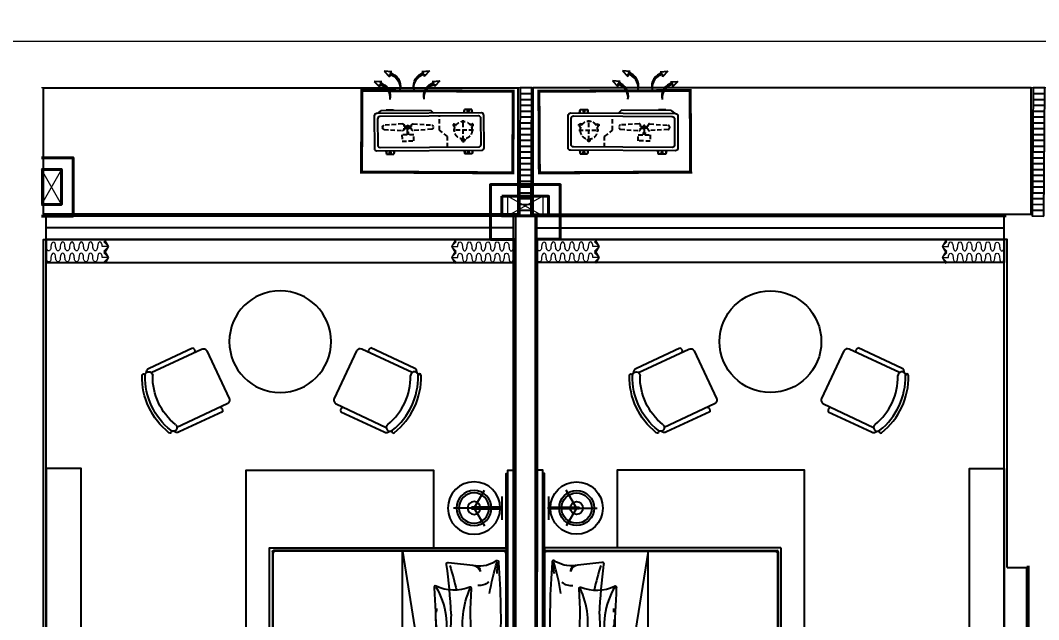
# Model space of a CAD drawing. Header units: millimetres. Extents: x -361699137 to 361252145, y -356478932 to 356523199.
# Drawn here: x 302436 to 311173, y 23609 to 28749 of the extents above; entities that cross this region are included whole.
import ezdxf

# ---------------------------------------------------------------- set-up
doc = ezdxf.new("R2010")
doc.units = ezdxf.units.MM
doc.header["$LTSCALE"] = 100
doc.header["$MEASUREMENT"] = 0
doc.set_wipeout_variables(frame=1)
doc.linetypes.add('ACAD_ISO03W100', pattern=[30, 12, -18])
doc.linetypes.add('HIDDEN', pattern=[0.375, 0.25, -0.125])
for name, color, linetype, lineweight in [('A- NOI THAT', 3, 'Continuous', 9), ('AUDIT_I_220808132811-11', 7, 'Continuous', 9), ('CIC36 net manh', 8, 'Continuous', 9), ('KT-Kich thuoc', 159, 'Continuous', 18), ('KT-lomo nuoc', 3, 'HIDDEN', 5), ('KT-Net cat', 1, 'Continuous', 40)]:
    doc.layers.add(name, color=color, linetype=linetype, lineweight=lineweight)
for name, color, linetype in [('A-ANNO-ROOM', 50, 'Continuous'), ('A-WALL-FNSH', 11, 'Continuous'), ('AC-EAD', 6, 'Continuous'), ('IDEA - dim', 251, 'Continuous'), ('KT-Net manh', 139, 'Continuous'), ('KT-Noi that', 32, 'Continuous'), ('KT-Tuong', 1, 'Continuous')]:
    doc.layers.add(name, color=color, linetype=linetype)
doc.layers.add('dien tich thong thuy', color=3, linetype='Continuous', plot=False)
doc.styles.add('220126_HDN_HBA typical plan$0$211210_HDN_HBA_TYPICAL PLAN CORE OPT 1$0$HBA-Text', font='GOTHIC.TTF')

# ---------------------------------------------------------------- blocks, each defined once
blk = doc.blocks.new('A$C1AAC5519')
at = {"layer": 'A-ANNO-ROOM', "insert": (772.955269176513, 1216.574747113511), "char_height": 600, "attachment_point": 2, "rotation": 50.44882673977027, "style": '220126_HDN_HBA typical plan$0$211210_HDN_HBA_TYPICAL PLAN CORE OPT 1$0$HBA-Text'}
blk.add_mtext_dynamic_manual_height_columns('S.B1.', width=722857412.8743668, gutter_width=9765.624999999996, heights=[0], dxfattribs=at)
blk = doc.blocks.new('A$C418F5BC8')
at = {"layer": 'A-ANNO-ROOM', "insert": (648.1133449638728, 1090.790118377889), "char_height": 600, "attachment_point": 2, "rotation": 50.44882673977027, "style": '220126_HDN_HBA typical plan$0$211210_HDN_HBA_TYPICAL PLAN CORE OPT 1$0$HBA-Text'}
blk.add_mtext_dynamic_manual_height_columns('SL-S', width=722857412.8743668, gutter_width=9765.624999999996, heights=[0], dxfattribs=at)
blk = doc.blocks.new('A$C2A6C5140')
at = {"layer": 'A-ANNO-ROOM', "insert": (731.4497625969816, 1190.0169191678, 0.0003277973379295924), "char_height": 600, "attachment_point": 2, "rotation": 50.44882673977027, "style": '220126_HDN_HBA typical plan$0$211210_HDN_HBA_TYPICAL PLAN CORE OPT 1$0$HBA-Text'}
blk.add_mtext_dynamic_manual_height_columns('2-BR', width=722857412.8743668, gutter_width=9765.624999999996, heights=[0], dxfattribs=at)
blk = doc.blocks.new('A$C5388591E')
at = {"layer": 'A-ANNO-ROOM', "insert": (894.3001998505497, 842.1987865094561, 0.0004622000541105721), "char_height": 600, "attachment_point": 2, "rotation": 1.4064704596368105, "style": '220126_HDN_HBA typical plan$0$211210_HDN_HBA_TYPICAL PLAN CORE OPT 1$0$HBA-Text'}
blk.add_mtext_dynamic_manual_height_columns('3-BR', width=722857412.8743668, gutter_width=9765.624999999996, heights=[0], dxfattribs=at)
blk = doc.blocks.new('A$C21AF0CCA')
at = {"layer": 'A-ANNO-ROOM', "insert": (1197.56892258345, 814.6835720778872), "char_height": 600, "attachment_point": 2, "rotation": 0.10542954816276216, "style": '220126_HDN_HBA typical plan$0$211210_HDN_HBA_TYPICAL PLAN CORE OPT 1$0$HBA-Text'}
blk.add_mtext_dynamic_manual_height_columns('S.B1P.', width=722857412.8743668, gutter_width=9765.624999999996, heights=[0], dxfattribs=at)
blk = doc.blocks.new('17-23F MEA_1BR (Type-2)$0$1X-LAMP1')
at = {"color": 0, "linetype": 'ByBlock', "lineweight": -2}
for p, q in [((0.03333333350902346, -0.0577350272233404), (-0.5900208757140597, 1.021946134262932)), ((0.03333333350902346, -0.0577350272233404), (-0.5900208757140597, 1.021946134262932)), ((0.03333333350902346, 0.0577350272233404), (-0.5900208757141566, -1.021946134263029)), ((0.03333333350902346, 0.0577350272233404), (-0.5900208757141566, -1.021946134263029)), ((-0.06666666701804692, 0), (1.180041751428119, 0)), ((-0.06666666701804692, 0), (1.180041751428119, 0))]:
    blk.add_line(p, q, dxfattribs=at)
at = {"color": 0, "linetype": 'ByBlock', "lineweight": -2, "const_width": 0.03333333333333333}
for points in [[(-0.4809644977131393, 0.8330549466758385), (-0.5824066106765531, 1.00875784035549)], [(-0.4809644977131393, 0.8330549466758385), (-0.5824066106765531, 1.00875784035549)], [(0.9619289954262786, 0), (1.164813221353009, 0)], [(0.9619289954262786, 0), (1.164813221353009, 0)], [(-0.4809644977130423, -0.8330549466761296), (-0.5824066106764562, -1.008757840355781)], [(-0.4809644977130423, -0.8330549466761296), (-0.5824066106764562, -1.008757840355781)]]:
    blk.add_lwpolyline(points, dxfattribs=at)
at = {"color": 0, "linetype": 'ByBlock', "lineweight": -2}
for radius in [1, 0.8666666666666667, 0.8666666666666667, 0.3666666666666667, 0.3666666666666667]:
    blk.add_circle((0, 0), radius, dxfattribs=at)
blk = doc.blocks.new('17-23F MEA_1BR (Type-2)$0$IFF-TABLE LAMP')
blk.add_line((40.000000018219, 192.484417756903), (40.0000000197324, 207.484417756903))
at = {"ltscale": 10}
blk.add_lwpolyline([(1.900480128824711e-08, 299.9922088806343), (3.800960257649422e-08, 99.99220888063428)], dxfattribs=at)
blk.add_lwpolyline([(1.827720552682877e-08, 192.4844177606865), (1.967418938875198e-08, 207.4844177607156), (260.0000000197906, 207.4844177360355), (260.0000000183354, 192.4844177360355)], close=True)
blk.add_circle((240.0000000190921, 199.9844177378982), 150.3620897276269)
at = {"layer": 'A- NOI THAT'}
blk.add_line((220.0000000182772, 192.4844177397608), (220.0000000196742, 207.4844177397899), dxfattribs=at)
at = {"ltscale": 10, "xscale": 150.0000000000582, "yscale": 150.0000000000582, "zscale": 1068.863950547171, "rotation": 359.9999999945528}
blk.add_blockref('17-23F MEA_1BR (Type-2)$0$1X-LAMP1', (240.0000000190921, 199.9844177378982), dxfattribs=at)
blk = doc.blocks.new('bk')
at = {"layer": 'IDEA - dim'}
blk.add_lwpolyline([(-0.0002675037831068039, -1377.500088232278), (49.99973246827722, -1377.500088232278), (49.99973246827722, 1812.499911767722), (-0.0002675037831068039, 1812.499911767722), (-0.02712895162403584, 1577.500073593284), (0.0002675037831068039, 1377.500088232337)], close=True, dxfattribs=at)
blk.add_lwpolyline([(49.99973249621689, -1337.500088473607), (64.9997324962169, -1337.500088473607), (64.99942849576473, 1783.275878090877), (49.99942846782506, 1783.275878090877)], dxfattribs=at)
for centre in [(339.9996877703816, 1487.597338693915), (339.9996877703816, -1052.500088209519)]:
    blk.add_circle(centre, 225, dxfattribs=at)
blk.add_blockref('17-23F MEA_1BR (Type-2)$0$IFF-TABLE LAMP', (99.99968774989247, 1287.612920955988), dxfattribs=at)
at = {"layer": 'IDEA - dim', "xscale": -1, "rotation": 180}
blk.add_blockref('17-23F MEA_1BR (Type-2)$0$IFF-TABLE LAMP', (99.99968774989247, -852.5156704715919), dxfattribs=at)
blk.add_wipeout([(2294.9927706439044, 1812.499911767722), (688.0012429019376, 1812.4999117677266), (688.0012429019379, -1377.5000882322693), (2294.992770643901, -1377.5000882322781)]).dxf.layer = 'IDEA - dim'
at = {"layer": 'IDEA - dim'}
blk.add_lwpolyline([(688.0012429021299, -1377.500088232162), (2294.992770643905, -1377.500088232162), (2294.992770643905, 1812.499911767722), (688.0012429021299, 1812.499911767722)], close=True, dxfattribs=at)
blk.add_wipeout([(2089.9927706438775, 1147.4999117677091), (2091.9910419872776, 1147.083241522198), (2093.528304549841, 1146.0354456736611), (2094.706365021883, 1144.167853025652), (2094.992770643896, 1142.4999117677187), (2094.9927706439044, -707.5000882322773), (2094.589172713081, -709.4681044970649), (2093.528304549837, -711.035622138211), (2091.9009560955064, -712.1216494708956), (2089.992770643904, -712.5000882322781), (64.9927706439039, -712.5000882322777), (64.99277064390344, -701.0793375772756), (64.99277064390344, -697.9310051431256), (64.9927706439039, -687.500088232277), (64.9927706439039, -680.5649314507604), (64.9927706439039, -670.3520584522034), (64.9927706439039, -662.5000882322773), (64.9927706439039, 1109.4022618851604), (64.99277064390344, 1116.6055294068224), (64.9927706439039, 1122.4999117677226), (64.9927706439039, 1128.4480348523368), (64.99277064390344, 1131.378109884231), (64.99277064390344, 1135.8747761278257), (64.9927706439039, 1141.999817293764), (64.9927706439039, 1147.4999117677226)]).dxf.layer = 'IDEA - dim'
for p, q in [((64.9927706439048, 1122.499911767722), (2059.992770643905, 1122.499911767722)), ((2069.992770643905, 1112.499911767722), (2069.992770643905, -677.5000882322784)), ((2059.992770643905, -687.5000882322784), (64.9927706439048, -687.5000882322784))]:
    blk.add_line(p, q, dxfattribs=at)
for points in [[(64.9927706439048, 1147.499911767722), (64.9927706439048, -712.5000882322784), (2089.992770643905, -712.5000882322784, 0.414213562373095), (2094.992770643905, -707.5000882322784), (2094.992770643905, 1142.499911767722, 0.414213562373095), (2089.992770643905, 1147.499911767722)], [(2064.992770643905, 1097.499911767722), (2064.992770643905, -662.5000882322784, -0.414213562373095), (2044.992770643905, -682.5000882322784), (84.9927706439048, -682.5000882322784, -0.414213562373095), (64.9927706439048, -662.5000882322784), (64.9927706439048, 1097.499911767722, -0.414213562373095), (84.9927706439048, 1117.499911767722), (2044.992770643905, 1117.499911767722, -0.414213562373095)]]:
    blk.add_lwpolyline(points, format="xyb", close=True, dxfattribs=at)
blk.add_lwpolyline([(953.7718744687736, 1117.499911767722), (666.7421166915447, -682.5000882322784), (953.7718744687736, -682.5000882322784), (953.7718744687736, 1117.499911767722)], dxfattribs=at)
for points in [[(130.5189307499677, 1020.231518037966, 0.0322267518500584), (117.5159490872175, 280.8010041856323, 0.6954102038374376), (134.8152468968183, 263.1623008393799, -0.06819172719823166), (318.2687705401331, 282.2858964790939)], [(328.4593590069562, 994.6956141073024, -0.1947777689282308), (148.3541835118085, 1037.328105219058, 0.695410203837745), (130.5189307499677, 1020.231518037966, -0.06869920635669718), (143.8733113575727, 927.151387460879)], [(537.5575337726623, 578.9210044868523, -0.02440708241230374), (574.8644917774945, 1003.142975099734, 0.682043984117207), (557.806493120268, 1020.778861292056, -0.01911888479107355), (351.0600977707654, 998.8431818563258)], [(359.6018241010606, 327.3320662273909, 0.03738852551350155), (362.1997381653637, 794.6251031684806, -0.6954102038374376), (375.8936223126948, 809.2183097908855, 0.212902074484743), (666.1287974137813, 818.2535849704291, -0.682043984117207), (680.682247037068, 804.7193091672962, 0.003833100174621584), (664.060634912923, 387.5748876007856)], [(537.5575337726623, 578.9210044868523, 0.03780406069757473), (560.3477269653231, 279.5233349141199, -0.682043984117207), (543.2897283080965, 261.8874487217981, 0.0153884113997309), (377.4013947639614, 275.936111175688, 0.0153884113997309)], [(662.7616236191243, 455.9914424225572, 0.1283367273639134), (681.1566764432937, 297.7767282337882, -0.682043984117207), (667.6581487227231, 283.1901158848777, 0.01651551347398293), (473.3836847953498, 299.4327982485411)], [(453.8603144548833, 302.6394694916089, 0.2943066146886709), (365.752360695973, 260.9987377833459, -0.695410203837745), (351.0036096442491, 274.5249526196276, 0.06869920635669718), (360.1544475667179, 350.1409014732926)], [(351.6931289527565, 277.1956480066874, 0.001401209682945915), (336.543332958594, 277.8231281575281)], [(453.8603144548833, 132.3603540438344, -0.2943066146886709), (365.752360695973, 174.0010857520974, 0.695410203837745), (351.0036096442491, 160.4748709158157, -0.06869920635669718), (360.1544475685805, 84.85892206215067)], [(130.5189307499677, -585.2316945025232, -0.0322267518500584), (117.5159490872175, 154.1988193498109, -0.6954102038374376), (134.8152468968183, 171.8375226960634, 0.06819172719823166), (318.2687705401331, 152.7139270563493)], [(351.6931289527565, 157.8041755287559, -0.001401209682945915), (336.543332958594, 157.1766953779152)], [(359.6018241010606, 107.6677573080524, -0.03738852551350155), (362.1997381653637, -359.6252796330373, 0.6954102038374376), (375.8936223126948, -374.2184862554423, -0.212902074484743), (666.1287974137813, -383.2537614349858, 0.682043984117207), (680.682247037068, -369.7194856318529, -0.003833100174621584), (664.060634912923, 47.4249359346577)], [(537.5575337726623, -143.921180951409, -0.03780406069757473), (560.3477269653231, 155.4764886213234, 0.682043984117207), (543.2897283080965, 173.1123748136451, -0.0153884113997309), (377.4013947639614, 159.0637123597553, -0.0153884113997309)], [(662.7616236191243, -20.99161888711387, -0.1283367273639134), (681.1566764432937, 137.2230953016551, 0.682043984117207), (667.6581487227231, 151.8097076505655, -0.01651551347398293), (473.3836847953498, 135.5670252869022)], [(537.5575337726623, -143.921180951409, 0.02440708241230374), (574.8644917774945, -568.1431515642907, -0.682043984117207), (557.806493120268, -585.7790377566125, 0.01911888479107355), (351.0600977707654, -563.8433583208825)], [(328.4593590069562, -559.6957905718591, 0.1947777689282308), (148.3541835118085, -602.3282816836145, -0.695410203837745), (130.5189307499677, -585.2316945025232, 0.06869920635669718), (143.8733113575727, -492.1515639254358)]]:
    blk.add_lwpolyline(points, format="xyb", dxfattribs=at)
for centre, radius, start, end in [((2059.992770643905, 1112.499911767722), 10, 0, 90), ((-1855.893261833116, 412.1197588521754), 2090.50573884574, 9.449345545667013, 17.06146431403828), ((332.4132648278028, 949.5874807912624), 44.79447967226619, 89.52383022854765, 188.1184555516923), ((359.1095205117017, 926.2340710241115), 73.05392663059416, 96.32596095485857, 166.521431934691), ((327.8923669625074, 957.256370790652), 37.44353618289027, 82.49582310884288, 89.13236035296606), ((2378.285411672667, 392.4501631337916), 1926.589560454453, 161.7731380905047, 168.2986577211647), ((293.389007082209, 941.4593048116076), 118.9285875093396, 227.918371660803, 277.1736100548109), ((-292.2060054279864, 496.0503682396375), 729.9684376083363, 347.776876654984, 24.55315643301806), ((1225.348830725998, 478.9245533357025), 649.21508015164, 149.2584259575628, 194.8124501654718), ((484.2919548079371, 602.2568904169602), 176.3869226037691, 357.8390457640604, 7.866675228716556), ((448.8585773725063, 520.9046236272552), 216.5311150494259, 327.0324244446084, 2.612978378356665), ((602.2806173525751, 457.1927433388191), 61.04320968946892, 297.5596185857169, 351.5320563729027), ((216.5345083046705, 194.2081220292603), 118.9285875093396, 63.63493232034747, 137.0816283558015), ((317.8965000156313, 327.0788292225916), 44.79447967226619, 171.8815444483077, 270.4761697714524), ((344.5927556995302, 350.4322389897425), 73.05392663059416, 193.478568065309, 263.6740390451414), ((457.8234593626112, 339.1117546694586), 36.68697397074765, 173.4173087237131, 272.2454878465561), ((478.6044039670378, 358.3762840105919), 59.17423787444497, 194.7429581683624, 264.9384292148029), ((216.5345083046705, 240.791701506183), 118.9285875093396, 222.9183716441985, 296.3650676796526), ((317.8965000156313, 107.9209943128517), 44.79447967226619, 89.52383022854765, 188.1184555516923), ((344.5927556995302, 84.56758454570081), 73.05392663059416, 96.32596095485857, 166.521431934691), ((-292.2060054279864, -61.05054470419418), 729.9684376083363, 335.446843566982, 12.22312334501602), ((457.8234593626112, 95.88806886598468), 36.68697397074765, 87.75451215344394, 186.5826912762869), ((478.6044039670378, 76.62353952485137), 59.17423787444497, 95.06157078519713, 165.2570418316376), ((1225.348830725998, -43.92472980025923), 649.21508015164, 165.1875498345282, 210.7415740424371), ((602.2806173525751, -22.19291980337584), 61.04320968946892, 8.46794362709735, 62.44038141428312), ((448.8585773725063, -85.90480009181192), 216.5311150494259, 357.3870216216433, 32.96757555539167), ((484.2919548079371, -167.2570668815169), 176.3869226037691, 352.1333247712835, 2.160954235939574), ((-1855.893261833116, 22.88006468326785), 2090.50573884574, 342.9385356859617, 350.550654454333), ((2378.285411672667, 42.54966040165164), 1926.589560454453, 191.7013422788353, 198.2268619094953), ((293.389007082209, -506.4594812761643), 118.9285875093396, 82.82638994518913, 132.081628339197), ((332.4132648278028, -514.5876572558191), 44.79447967226619, 171.8815444483077, 270.4761697714524), ((359.1095205117017, -491.2342474886682), 73.05392663059416, 193.478568065309, 263.6740390451414), ((327.8923669625074, -522.2565472552087), 37.44353618289027, 270.8676396470339, 277.5041768911571), ((2059.992770643905, -677.5000882322784), 10, 270, 0)]:
    blk.add_arc(centre, radius, start, end, dxfattribs=at)
blk = doc.blocks.new('CH12')
for p, q in [((-312.375, -149.2411279597436), (-312.375, -572.1779138786915)), ((-267.75, -149.2411279597436), (-267.75, -639.6303226458076)), ((267.75, -639.6303226458076), (267.75, -149.2411280118249)), ((312.375, -572.1779138786915), (312.375, -149.2411246072115)), ((-232.0500000000029, -675.3303226458047), (232.0500000000029, -675.3303226458047))]:
    blk.add_line(p, q)
for centre, radius, start, end in [((-273.6712626853696, -77.20016474780641), 13.38749999999989, 116.2505862071374, 296.2505862071374), ((-252.9468673518131, -119.2240579767858), 33.46874999998481, 116.2505888953854, 296.2505888953855), ((0, -632.1362743546706), 632.1362743546692, 63.74941379286258, 116.2505862071374), ((0, -632.1362743546706), 605.3612743546691, 63.7494137928626, 116.2505862071374), ((252.9468674045929, -119.2240580028119), 33.46875000001501, 243.7494110987195, 63.74941109871941), ((273.671262685355, -77.20016474780641), 13.38750000000007, 243.7494137928627, 63.74941379286245), ((-267.75, -149.2411279597436), 44.62499999999999, 111.939144832112, 180), ((0, -632.1362743546706), 538.4237743546691, 63.74941109871938, 116.2505888953856), ((267.75, -149.2411280118286), 44.62499999999959, 0, 68.06085506708637), ((-290.0625, -549.8654138786915), 31.55464011044969, 225, 315), ((290.0625, -549.8654138786915), 31.55464011044961, 225.0000000000001, 315.0000000000002), ((-232.0500000000029, -639.6303226458076), 35.7, 180, 269.9999999999999), ((232.0500000000029, -639.6303226458076), 35.7, 270, 0)]:
    blk.add_arc(centre, radius, start, end)
blk = doc.blocks.new('*U207')
for points in [[(482.6951045578201, -398.9039813853606), (464.6170375002125, -396.4493711387506), (464.3337632049024, -466.3349522090732)], [(396.7561588253833, -484.1490495130481), (464.3337632049024, -466.3349522090732), (394.4481821902239, -466.0516779393653)]]:
    blk.add_hatch(color=256).paths.add_polyline_path(points)
blk.add_line((464.3337632049024, -466.3349522090732), (416.9273155568029, -418.7598943406972))
for points in [[(482.6951045578201, -398.9039813853606), (464.6170375002125, -396.4493711387506), (464.3337632049024, -466.3349522090732)], [(396.7561588253833, -484.1490495130481), (464.3337632049024, -466.3349522090732), (394.4481821902239, -466.0516779393653)]]:
    blk.add_lwpolyline(points, close=True)
for centre in [(16.76743755071067, -17.17677016190672), (85.71403000141326, -87.65612936302188), (155.3043908096025, -157.4940017787478), (224.8947516177918, -227.3318741944736), (294.485112425981, -297.1697466101995), (364.0754732341703, -367.0076190259254)]:
    blk.add_ellipse(centre, major_axis=(34.52187991841241, 31.95056764796491), ratio=0.5238875827070036, start_param=4.731720461219403, end_param=7.873313114809197)
at = {"extrusion": (0, 0, -1)}
for centre in [(51.5728287498025, -52.1059534814385), (120.5194212005051, -122.5853126825537), (190.1097820086943, -192.4231850982796), (259.7001428168836, -262.2610575140054), (329.2905036250728, -332.0989299297313), (398.8808644332621, -401.9368023454572)]:
    blk.add_ellipse(centre, major_axis=(-32.07293168385898, -34.4082260416161), ratio=0.5238875826554585, start_param=4.731720461217387, end_param=7.87331311480718, dxfattribs=at)
blk = doc.blocks.new('stdo')
at = {"layer": 'A-WALL-FNSH', "color": 5}
for p, q in [((125.0000000001091, -1099.999999866763), (4135.000000000087, -1100)), ((125.0000000001382, -1199.999999866763), (4135.000000000015, -1200))]:
    blk.add_line(p, q, dxfattribs=at)
blk.add_lwpolyline([(124.9999999999854, -1299.999999866763), (4134.999999999985, -1300)], dxfattribs=at)
at = {"layer": 'IDEA - dim'}
blk.add_lwpolyline([(3535.000000000022, -6864.999999999884), (3534.999999999956, -6264.999999999884), (3834.999999999993, -5258.517209711543), (3834.999999998123, -3264.999999999869), (4134.99999999813, -3264.999999999884), (4134.999999999985, -6864.999999999869)], close=True, dxfattribs=at)
at = {"layer": 'IDEA - dim', "extrusion": (-1.101823627771677e-08, -3.980573537919558e-09, 1)}
blk.add_circle((2128.274085389547, -2177.362223144564, 0.002494559212125253), 436.4401978142561, dxfattribs=at)
at = {"layer": 'KT-Net manh'}
blk.add_lwpolyline([(3434.999999999949, -10514.99999999997), (4135.000000000007, -10515.00000000001), (4135, -1100.000000000015), (4149.999999999971, -1100.000000000728)], dxfattribs=at)
at = {"layer": 'KT-Net manh', "linetype": 'ACAD_ISO03W100', "ltscale": 4}
blk.add_lwpolyline([(124.9999999999854, -1299.999999866763), (4134.999999999985, -1300), (4135.000000000007, -1500), (124.9999999999854, -1499.999999866763)], close=True, dxfattribs=at)
at = {"layer": 'KT-Tuong'}
blk.add_line((109.9999999999927, -1099.999999866763), (109.9999999999927, -9729.999999866763), dxfattribs=at)
at = {"layer": 'CIC36 net manh', "color": 8}
for p, xscale, yscale, zscale, rotation in [((125.7459850217856, -1361.336658707995), -0.8100000000112599, 0.8100000000112599, 0.8100000000112599, 134.8767987960269), ((4134.254014978178, -1361.336658841232), 0.8100000000112604, 0.8100000000112604, 0.8100000000112604, 225.123201203973), ((125.5282706897706, -1456.290285194933), -0.8100000000112599, 0.8100000000112599, 0.8100000000112599, 134.8767987960269), ((4134.471729310186, -1456.29028532817), 0.8100000000112604, 0.8100000000112604, 0.8100000000112604, 225.123201203973)]:
    blk.add_blockref('*U207', p, dxfattribs=dict(at, xscale=xscale, yscale=yscale, zscale=zscale, rotation=rotation))
at = {"layer": 'IDEA - dim', "extrusion": (-1.101823627771677e-08, 3.980573537919561e-09, -1), "xscale": 0.9698671062557889, "yscale": 0.9698671062557889, "zscale": -0.9698671062557889, "rotation": 244.8546697310385}
blk.add_blockref('CH12', (-976.408485452522, -2739.741005975707, 0.07239392901091905), dxfattribs=at)
at = {"layer": 'IDEA - dim', "extrusion": (-1.101823627771679e-08, -3.980573537919566e-09, 1), "xscale": 0.9698671062557883, "yscale": 0.9698671062557883, "zscale": 0.9698671062557883, "rotation": 244.8546697310385}
blk.add_blockref('CH12', (3255.139685326375, -2739.741006109203, -0.07244055320848472), dxfattribs=at)
at = {"layer": 'IDEA - dim'}
blk.add_blockref('bk', (125.0002675037831, -5092.499911634368), dxfattribs=at)
at = {"layer": 'KT-Net manh'}
blk.add_lwpolyline([(134.9999999999709, -7004.999999866763), (124.9999999999636, -7004.999999866763), (125.000000000131, -1099.999999869382), (109.9999999999927, -1099.999999869353)], dxfattribs=at)
blk = doc.blocks.new('*U382')
at = {"layer": 'KT-lomo nuoc', "ltscale": 500}
for p, q in [((-223.6484675446007, 262.4432947903624), (0, -0.009297052340116352)), ((-166.934591219653, -32.14716030314365), (-56.71387632494789, 294.5811580411653))]:
    blk.add_line(p, q, dxfattribs=at)
blk.add_lwpolyline([(-166.934591219653, -32.14716030314365), (-223.6484675446007, 262.4432947903624), (-56.71387632494789, 294.5811580411653), (0, -0.009297052340116352)], close=True, dxfattribs=at)
blk = doc.blocks.new('*U393')
at = {"layer": 'KT-lomo nuoc', "ltscale": 500}
for p, q in [((32.12327666693095, -166.9466957866555), (-294.595409531145, -56.69743234692461)), ((-262.4721328642146, -223.6348310812398), (0, -0.009297052340116352))]:
    blk.add_line(p, q, dxfattribs=at)
blk.add_lwpolyline([(32.12327666693095, -166.9466957866555), (-262.4721328642146, -223.6348310812398), (-294.595409531145, -56.69743234692461), (0, -0.009297052340116352)], close=True, dxfattribs=at)
blk = doc.blocks.new('CTN TN T39')
at = {"layer": 'KT-Net cat'}
for points, elevation in [([(-29850.56369682983, -0.000927269287785748), (-29580.56369684113, 0.001539851535198977), (-29580.5682655834, 500.0015398306386), (-29850.5682655721, 499.9990727098266)], -7.175985089513064e-06), ([(-29850.56461057829, 99.99907272653581), (-29680.5646105854, 100.0006260989067), (-29680.56735183074, 400.0006260863665), (-29850.56735182364, 399.999072714003)], -7.175985089513064e-06), ([(-25785.56636811411, -200.0071564178725), (-26000.54367774213, -200.0097037720079), (-26000.58905848983, 270.1801892422554), (-25400.56636811589, 270.228447135687), (-25400.56636811604, -199.8198107578937), (-25615.56636811785, -199.8198107578464)], -9.74374357620667e-05)]:
    blk.add_lwpolyline(points, dxfattribs=dict(at, elevation=elevation))
at = {"layer": 'KT-Net cat', "elevation": -9.743755967002736e-05}
blk.add_lwpolyline([(-25900.56636811598, 170.1893181830783), (-25500.56636811598, 170.1893181830856), (-25500.56636811598, 0.218273710936046), (-25900.56636811598, 0.21827371092877)], close=True, dxfattribs=at)
at = {"layer": 'KT-lomo nuoc', "linetype": 'HIDDEN', "xscale": -0.9999999999999997, "rotation": 10.8976534755902}
blk.add_blockref('*U382', (-29850.56636823463, 100.008202120076, -7.173958362899292e-06), dxfattribs=at)
at = {"layer": 'KT-lomo nuoc', "linetype": 'HIDDEN', "rotation": 169.1134064189117}
blk.add_blockref('*U393', (-25850.53199925413, 0.1801892422299716, -9.741965972146237e-05), dxfattribs=at)
blk = doc.blocks.new('Louvre')
for p, q in [((-390.067916277796, 975.9572027104441, 0.1512365001885502), (-295.1435544323176, 1008.729661013116, 0.1512365002144518)), ((-373.750619571656, 928.6946823777398, 0.1512365001885502), (-278.8262577261776, 961.4671406804118, 0.1512365002144518)), ((-357.4333228655159, 881.4321620450355, 0.1512365001885502), (-262.5089610200375, 914.2046203477075, 0.1512365002144518)), ((-341.1160261593759, 834.1696417123312, 0.1512365001885502), (-246.1916643138975, 866.9421000150032, 0.1512365002144518)), ((-324.7987294532359, 786.9071213796269, 0.1512365001885502), (-229.8743676077574, 819.6795796822989, 0.1512365002144518)), ((-308.4814327470958, 739.6446010469226, 0.1512365001885502), (-213.5570709016174, 772.4170593495946, 0.1512365002144518)), ((-292.1641360409558, 692.3820807142183, 0.1512365001885502), (-197.2397741954774, 725.1545390168903, 0.1512365002144518)), ((-275.8468393348157, 645.119560381514, 0.1512365001885502), (-180.9224774893373, 677.892018684186, 0.1512365002144518)), ((-259.5295426286757, 597.8570400488097, 0.1512365001885502), (-164.6051807831973, 630.6294983514817, 0.1512365002144518)), ((-243.2122459225357, 550.5945197161054, 0.1512365001885502), (-148.2878840770572, 583.3669780187774, 0.1512365002144518)), ((-226.8949492163956, 503.3319993834011, 0.1512365001885502), (-131.9705873709172, 536.1044576860731, 0.1512365002144518)), ((-210.5776525102556, 456.0694790506968, 0.1512365001885502), (-115.6532906647772, 488.8419373533688, 0.1512365002144518)), ((-194.2603558041155, 408.8069587179925, 0.1512365001885503), (-99.33599395863712, 441.5794170206646, 0.1512365002144518)), ((-177.9430590979755, 361.5444383852882, 0.1512365001885503), (-83.01869725249708, 394.3168966879603, 0.1512365002144518)), ((-161.6257623918355, 314.2819180525839, 0.1512365001885503), (-66.70140054635704, 347.054376355256, 0.1512365002144518)), ((-145.3084656856954, 267.0193977198796, 0.1512365001885503), (-50.38410384021699, 299.7918560225517, 0.1512365002144518)), ((-128.9911689795554, 219.7568773871753, 0.1512365001885503), (-34.06680713407695, 252.5293356898474, 0.1512365002144518)), ((-112.6738722734153, 172.494357054471, 0.1512365001885503), (-17.74951042793691, 205.2668153571431, 0.1512365002144518)), ((-96.35657556727529, 125.2318367217667, 0.1512365001885503), (-1.43221372179687, 158.0042950244388, 0.1512365002144518)), ((-80.03927886113524, 77.96931638906244, 0.1512365001885503), (14.88508298434317, 110.7417746917345, 0.1512365002144518)), ((-63.7219821549952, 30.70679605635814, 0.1512365001885503), (31.20237969048321, 63.47925435903016, 0.1512365002144518)), ((-47.40468544885516, -16.55572427634615, 0.1512365001885503), (47.51967639662325, 16.21673402632587, 0.1512365002144518))]:
    blk.add_line(p, q)
at = {"elevation": 0.1512365001885503}
blk.add_lwpolyline([(47.5188208874315, 16.2192119784886), (-311.4533339738846, 1055.970408101566), (-405.9933989513665, 1023.379364635679), (-47.40468544885516, -16.55572427634615)], close=True, dxfattribs=at)
blk = doc.blocks.new('OU DHCB')
at = {"ltscale": 10}
for p, q in [((-145596.7359835756, -72628.19858895507), (-145596.7359835755, -73528.19858895507)), ((-145296.7359835756, -72608.19858895507), (-145576.7359835756, -72608.19858895507)), ((-145568.159058152, -72656.08931015906), (-145568.1590581519, -73502.79584965573)), ((-145324.4190639546, -72636.08931015906), (-145548.159058152, -72636.08931015906)), ((-145301.9190639545, -73502.79584965573), (-145301.9190639546, -72656.08931015906)), ((-145276.7359835755, -73528.19858895507), (-145276.7359835756, -72628.19858895507)), ((-145251.7359835756, -72666.54320485782), (-145276.7359835756, -72633.91402237766)), ((-145251.7359835756, -72666.54320485782), (-145251.7359835755, -73091.63776905168)), ((-145251.7359835755, -73091.63776905168), (-145276.7359835756, -73117.74108818787)), ((-145576.7359835755, -73548.19858895507), (-145296.7359835755, -73548.19858895507)), ((-145548.1590581519, -73522.79584965573), (-145324.4190639545, -73522.79584965573))]:
    blk.add_line(p, q, dxfattribs=at)
at = {"linetype": 'HIDDEN', "ltscale": 1.5}
for p, q in [((-145413.9539361256, -72690.93626985545), (-145425.2743603915, -72850.3464246098)), ((-145391.7116543167, -72679.24295534656), (-145400.5201600925, -72679.24295534656)), ((-145366.9574540176, -72850.3464246098), (-145378.2778782834, -72690.93626985545)), ((-145413.9539361256, -73100.72940071652), (-145425.2743603915, -72941.3192459621)), ((-145411.8405843586, -72927.5993492777), (-145402.8542549818, -72927.5993492777)), ((-145402.8542549818, -72927.5993492777), (-145402.8542549818, -72902.06651731845)), ((-145402.8542549818, -72902.06651731845), (-145389.3775594272, -72902.06651731845)), ((-145389.3775594272, -72927.5993492777), (-145389.3775594272, -72902.06651731845)), ((-145389.3775594272, -72927.5993492777), (-145380.3912300507, -72927.5993492777)), ((-145366.9574540176, -72941.3192459621), (-145378.2778782834, -73100.72940071652)), ((-145424.3244128572, -73457.61947981999), (-145424.3244128572, -73284.34750655977)), ((-145372.1718516731, -73297.9798048001), (-145387.1776447338, -73289.31620613698)), ((-145384.0065475349, -73301.15090199895), (-145375.342948872, -73286.14510893813)), ((-145504.9601435018, -73370.98349318982), (-145522.2873408278, -73370.98349318982)), ((-145513.6237421648, -73362.31989452682), (-145513.6237421648, -73379.64709185276)), ((-145510.9603994874, -73370.98349318982), (-145337.6884262272, -73370.98349318982)), ((-145387.1776447338, -73452.6507802426), (-145372.1718516731, -73443.98718157967)), ((-145384.0065475349, -73440.81608438081), (-145375.342948872, -73455.82187744146))]:
    blk.add_line(p, q, dxfattribs=at)
for p, q in [((-145600.3090889574, -72742.46089483847), (-145627.2724797422, -72742.46089483894)), ((-145596.7359835737, -72704.6985221715), (-145626.5373331342, -72710.6859819922)), ((-145596.7359835737, -72710.68598199266), (-145626.5373331342, -72710.6859819922)), ((-145626.5373331342, -72710.6859819922), (-145626.537333134, -72774.23580768521)), ((-145596.7359835744, -72774.23580768568), (-145626.5373331339, -72774.23580768521)), ((-145596.7359835746, -72780.22326750544), (-145626.5373331342, -72774.23580768521)), ((-145613.7907843499, -72729.27302923848), (-145613.7907843499, -72756.23642001537)), ((-145251.7359835756, -72709.72133146526), (-145246.9346340166, -72710.68598199266)), ((-145251.7359835756, -72710.68598199272), (-145246.9346340166, -72710.68598199266)), ((-145251.7359835756, -72742.46089483929), (-145246.1994874087, -72742.46089483934)), ((-145251.7359835756, -72774.23580768573), (-145246.934634017, -72774.23580768568)), ((-145251.7359835756, -72775.20045821296), (-145246.9346340166, -72774.23580768568)), ((-145246.9346340166, -72710.68598199266), (-145246.9346340169, -72774.23580768568)), ((-145596.7359835746, -73376.17391040476), (-145626.5373331342, -73382.16137022499)), ((-145596.7359835744, -73382.16137022452), (-145626.5373331339, -73382.16137022499)), ((-145626.5373331342, -73445.711195918), (-145626.537333134, -73382.16137022499)), ((-145276.7359835763, -73376.1739104043), (-145246.9346340166, -73382.16137022452)), ((-145276.7359835764, -73382.16137022406), (-145246.934634017, -73382.16137022452)), ((-145246.9346340166, -73445.71119591754), (-145246.9346340169, -73382.16137022452)), ((-145600.3090889574, -73413.93628307173), (-145627.2724797422, -73413.93628307126)), ((-145596.7359835737, -73445.71119591754), (-145626.5373331342, -73445.711195918)), ((-145596.7359835737, -73451.6986557387), (-145626.5373331342, -73445.711195918)), ((-145613.7907843499, -73427.12414867172), (-145613.7907843499, -73400.16075789483)), ((-145276.7359835771, -73445.71119591707), (-145246.9346340166, -73445.71119591754)), ((-145276.7359835771, -73451.69865573823), (-145246.9346340166, -73445.71119591754)), ((-145273.1628781935, -73413.93628307126), (-145246.1994874087, -73413.9362830708)), ((-145259.6811828009, -73427.12414867125), (-145259.6811828009, -73400.16075789437))]:
    blk.add_line(p, q)
for points in [[(-145514.0369933077, -72845.00641289927), (-145514.0369933077, -72946.6592576727), (-145460.1302110892, -72946.6592576727), (-145460.1302110892, -72845.00641289927)], [(-145438.3748983174, -72892.94521453363), (-145378.3072809206, -72892.94521453363), (-145378.3072809206, -72898.7209469756), (-145438.3748983174, -72898.7209469756)]]:
    blk.add_lwpolyline(points, close=True, dxfattribs=at)
for points in [[(-145411.8405843586, -72864.06632129426), (-145402.8542549818, -72864.06632129426), (-145402.8542549818, -72889.59915325334), (-145389.3775594272, -72889.59915325334), (-145389.3775594272, -72864.06632129426), (-145380.3912300507, -72864.06632129426)], [(-145460.1302110892, -72902.18613808436), (-145439.9151677571, -72902.18613808436), (-145439.9151677571, -72889.4795324876), (-145460.1302110892, -72889.4795324876)], [(-145568.1590581519, -73235.6644869287), (-145477.5859351165, -73235.6644869287), (-145421.9678457306, -73168.28098990311), (-145301.9190639544, -73168.28098990311)]]:
    blk.add_lwpolyline(points, dxfattribs=at)
for points in [[(-145400.506466276, -73299.01593738), (-145385.0322228624, -73286.8395249426, -0.6770329614269011), (-145371.0996937773, -73294.88347436048), (-145373.9076545681, -73314.37276847954)], [(-145498.5591177275, -73386.34032428954), (-145516.8413219319, -73379.02744260765, -0.6770329614269011), (-145516.8413219319, -73362.93954377211), (-145498.5591177275, -73355.62666209022)], [(-145373.9076545681, -73427.59421790004), (-145371.0996937773, -73447.08351201928, -0.6770329614269011), (-145385.0322228624, -73455.12746143699), (-145400.506466276, -73442.95104899965)]]:
    blk.add_lwpolyline(points, format="xyb", dxfattribs=at)
for centre in [(-145613.7907843498, -72742.46089483894), (-145613.7907843498, -73413.93628307126), (-145259.6811828011, -73413.9362830708)]:
    blk.add_circle(centre, 6.399999998510705)
blk.add_circle((-145424.3244128572, -73370.98349318982), 75.80648830138873, dxfattribs=at)
at = {"ltscale": 10}
for centre, radius, start, end in [((-145576.7359835756, -72628.19858895507), 20, 90, 180), ((-145548.159058152, -72656.08931015906), 20, 90, 180), ((-145324.0708671735, -72658.3538387804), 22.2672511938213, 5.836940991571704, 90.89598033136627), ((-145296.7359835756, -72628.19858895507), 20, 0, 90), ((-145576.7359835755, -73528.19858895507), 20, 180, 270), ((-145548.1590581519, -73502.79584965573), 20, 180, 270), ((-145324.0708671734, -73500.53132103439), 22.26725119372981, 269.1040196686337, 354.1630590084283), ((-145296.7359835755, -73528.19858895507), 20, 270, 0)]:
    blk.add_arc(centre, radius, start, end, dxfattribs=at)
at = {"linetype": 'HIDDEN', "ltscale": 1.5, "extrusion": (-3.705961975267651e-18, -2.302887044638033e-31, -1)}
for centre, major_axis, ratio, start_param, end_param in [((-145400.5201600925, -72691.94956094332), (13.47669555471336, 1.34378840757246e-09), 0.9428576571430538, 3.22142263940278, 4.712388980478704), ((-145391.7116543167, -72691.94956094332), (13.47669555471336, -1.34381379242754e-09), 0.942857657143054, 4.712388980290674, 6.203355321366594), ((-145411.8405843586, -72851.35971569768), (13.47669555469076, -1.05462899242754e-09), 0.9428576571446344, 1.570796326721111, 3.221422639214027), ((-145380.3912300507, -72940.3059548744), (13.47669555469076, -1.05462899242754e-09), 0.9428576571446344, 4.712388980310906, 6.363015292803822), ((-145400.5201600925, -73099.71610962864), (13.47669555471336, -1.34381379242754e-09), 0.942857657143054, 1.57079632670088, 3.061762667776801), ((-145391.7116543167, -73099.71610962864), (13.47669555471336, 1.34378840757246e-09), 0.9428576571430538, 0.0798299858129885, 1.57079632688891)]:
    blk.add_ellipse(centre, major_axis=major_axis, ratio=ratio, start_param=start_param, end_param=end_param, dxfattribs=at)
at = {"linetype": 'HIDDEN', "ltscale": 1.5, "extrusion": (-3.705961975267651e-18, -2.30288704463893e-31, -1)}
for centre, start_param, end_param in [((-145380.3912300507, -72851.35971569768), -0.0798299856242348, 1.570796326868679), ((-145411.8405843586, -72940.3059548744), 3.061762667965558, 4.712388980458472)]:
    blk.add_ellipse(centre, major_axis=(13.47669555469076, 1.05462300757246e-09), ratio=0.9428576571446344, start_param=start_param, end_param=end_param, dxfattribs=at)
blk = doc.blocks.new('ki hieu qt')
at = {"layer": 'AC-EAD', "color": 7}
for points in [[(-276796163327.464, 549769551681.0894), (-276796163446.0606, 549769551567.1503)], [(-276796163396.6809, 549769551574.9169), (-276796163446.0606, 549769551567.1503)], [(-276796163338.9174, 549769551517.0281), (-276796163364.6031, 549769551559.9108)], [(-276796163338.9174, 549769551517.0281), (-276796163327.464, 549769551681.0894)], [(-276796163110.5587, 549769551464.184), (-276796163229.1553, 549769551350.2449)], [(-276796163179.7757, 549769551358.0116), (-276796163229.1553, 549769551350.2449)], [(-276796163122.012, 549769551300.1228), (-276796163147.6976, 549769551343.0052)], [(-276796163122.012, 549769551300.1228), (-276796163110.5587, 549769551464.184)], [(-276796163179.7757, 549769550597.0709), (-276796163229.1553, 549769550604.8376)], [(-276796163110.5587, 549769550490.8986), (-276796163229.1553, 549769550604.8376)], [(-276796163122.012, 549769550654.9597), (-276796163147.6976, 549769550612.0773)], [(-276796163122.012, 549769550654.9597), (-276796163110.5587, 549769550490.8986)], [(-276796163396.6809, 549769550380.1656), (-276796163446.0606, 549769550387.9323)], [(-276796163327.464, 549769550273.9932), (-276796163446.0606, 549769550387.9323)], [(-276796163338.9174, 549769550438.0544), (-276796163364.6031, 549769550395.1718)], [(-276796163338.9174, 549769550438.0544), (-276796163327.464, 549769550273.9932)]]:
    blk.add_lwpolyline(points, dxfattribs=at)
for centre, radius, start, end in [((-276796163644.4366, 549769551622.9794), 286.8527087762382, 255.434448979571, 347.3073344548822), ((-276796163679.501, 549769551631.3489), 288.3951209083507, 262.614727528198, 348.7092694430371), ((-276796163427.5312, 549769551406.0741), 286.8527087762382, 255.434448979571, 347.3073344548822), ((-276796163462.5958, 549769551414.4435), 288.3951209083507, 262.614727528198, 348.7092694430371), ((-276796163427.5312, 549769550549.0084), 286.8527087762382, 12.69295835412746, 104.5668063709439), ((-276796163462.5958, 549769550540.639), 288.3951209083507, 11.29147703540943, 97.38530942130281), ((-276796163644.4366, 549769550332.1031), 286.8527087762382, 12.69295835412746, 104.5668063709439), ((-276796163679.501, 549769550323.7336), 288.3951209083507, 11.29147703540943, 97.38530942130281)]:
    blk.add_arc(centre, radius, start, end, dxfattribs=at)
blk = doc.blocks.new('DHCB.1')
at = {"xscale": -1, "rotation": 106.4733300107783}
blk.add_blockref('OU DHCB', (-194859.9671084196, -237775.7974229998), dxfattribs=at)
at = {"xscale": 0.4, "yscale": 0.4, "zscale": 0.4, "rotation": 286.4738024344239}
blk.add_blockref('ki hieu qt', (-179483459312.1194, -168534274838.7475), dxfattribs=at)

msp = doc.modelspace()

# ---------------------------------------------------------------- linework, layer by layer
at = {"layer": 'AUDIT_I_220808132811-11', "elevation": -1.275855555024299e-05}
for points in [[(299468.8613702958, 28170.41457684647), (299468.8613702958, 28270.41457684635, -0.4142135623730951), (299768.8613702958, 28570.41457684635), (327935.9742186805, 28570.41457684635, -0.1855237509881948), (331620.3796238577, 26808.94743500836, -0.1326593833791216), (333135.8916674325, 23917.11454100249, 0.1326593833791216)], [(332940.6658548916, 23873.67628461774, 0.1326112318916029), (331474.3436485795, 26672.29146754328, 0.06649945757597092), (330343.1577709611, 27586.71713324255, 0.1376152775427903), (328262.5624613144, 28170.41457677833), (302618.8613702995, 28170.4145768465)]]:
    msp.add_lwpolyline(points, format="xyb", dxfattribs=at)
at = {"layer": 'KT-Net cat'}
for p, q in [((311083.8613807333, 24070.59482022949, -1.27587231680112e-05), (311083.8613807333, 20470.59482022949, -1.27587231680112e-05)), ((311083.8613807333, 24070.59482022942, -1.27587231680112e-05), (311083.8613807333, 20470.59482022941, -1.27587231680112e-05))]:
    msp.add_line(p, q, dxfattribs=at)
at = {"layer": 'KT-Noi that', "extrusion": (-2.779649405079877e-06, -0.0004897338603342395, 0.9999998800765025), "const_width": 26.00000000000001, "elevation": -14.63382520793731}
msp.add_lwpolyline([(306665.5231694111, 28140.41078473436), (306661.5129165876, 27440.42227205765), (305363.4328388044, 27447.78996344908), (305367.4320695097, 28146.91436831456), (306665.5231694111, 28140.41078473436)], dxfattribs=at)
at = {"layer": 'KT-Noi that', "extrusion": (2.779649405079877e-06, -0.0004897338603342396, 0.9999998800765028), "const_width": 26.00000000000001, "elevation": -12.92836840198425}
msp.add_lwpolyline([(306885.5249698667, 28140.41161995442), (306889.5352226901, 27440.4231072777), (308187.6153004734, 27447.79079866914), (308183.6160697681, 28146.91520353461), (306885.5249698667, 28140.41161995442)], dxfattribs=at)

# ---------------------------------------------------------------- block references
at = {"layer": 'A-ANNO-ROOM'}
for p in [(-259643.7130096142, 30107.50136767479, 5.460850030168077e-05), (-265285.2820729736, 28918.92663560377, 5.460850030168077e-05), (-245554.3968650475, 25356.81105555443, 5.460850030168077e-05), (-227992.1817903481, 24030.19494673412, 5.460832008522107e-05), (-256709.4713859697, 21832.8932062781, 5.460850030168077e-05), (-262170.0583902029, 20336.74231012515, 5.460850030168077e-05), (-227339.9751671815, 20267.82827189344, 5.460850030168077e-05), (-224467.8250259957, 15310.13736246047, 5.460832008522128e-05)]:
    msp.add_blockref('A$C21AF0CCA', p, dxfattribs=at)
at = {"layer": 'dien tich thong thuy'}
for name, p, rotation in [('A$C2A6C5140', (-231902.1761341663, 41866.69510118499, 3.214423980650787e-05), 310.9576437198666), ('A$C2A6C5140', (-223136.0769012624, 38294.90614465419, 1.895367564819208e-05), 310.9576437198666), ('A$C2A6C5140', (-179022.2876665308, 13510.42375649511, 0.000178988243818107), 310.9576437198666), ('A$C2A6C5140', (-176749.4277460563, 2773.706094754736, 0.000178988243818107), 310.9576437198666), ('A$C2A6C5140', (-199561.0792445699, 2742.960286576832, 0.0001030398263186841), 310.9576437198666), ('A$C2A6C5140', (-192735.1419570138, 2545.06827839894, 0.000178988243818107), 310.9576437198666), ('A$C418F5BC8', (-243956.3571569886, 39603.8582028097, -1.001597833679712e-05), 309.6632197063607), ('A$C418F5BC8', (-248126.4019441397, 37597.12528390926, -1.001597833679712e-05), 309.6632197063607), ('A$C418F5BC8', (-251890.361273925, 36548.61448139837, -1.001597833679712e-05), 309.6632197063607), ('A$C418F5BC8', (-255839.4329553979, 34945.01120257354, -1.001597833679712e-05), 309.6632197063607), ('A$C1AAC5519', (-240877.0889148213, 28052.61175672372, 0.0003723829774320968), 309.6566028083925), ('A$C1AAC5519', (-219521.6105350079, 27682.1615688601, 0.0005547181599990354), 309.6566028083925), ('A$C1AAC5519', (-217651.9125884596, 24627.95011466656, 0.0003723828570649432), 309.6566028083925), ('A$C1AAC5519', (-267764.0012375055, 19262.70548251106, 0.0003723828655667127), 309.6566028083925), ('A$C418F5BC8', (-223053.1163780628, 10712.6679421931, -1.001597833679712e-05), 309.6632197063607), ('A$C1AAC5519', (-213503.7868963684, 3324.648489140978, -0.3423708923741385), 309.6566028083925), ('A$C1AAC5519', (-207798.658660123, 3064.615415494518, 0.0003723828655667127), 309.6566028083925), ('A$C1AAC5519', (-184128.1584514385, 2786.454424718489, 0.0003723828655667127), 309.6566028083925)]:
    msp.add_blockref(name, p, dxfattribs=dict(at, rotation=rotation))
for p in [(-273086.0443437684, 28673.87453448355, -1.001579812033762e-05), (-220441.6689392982, 3035.191374137183, 4.458552763712727e-05)]:
    msp.add_blockref('A$C5388591E', p, dxfattribs=at)
at = {"layer": 'KT-Noi that', "extrusion": (2.779649405519157e-06, -0.0004897338603320876, 0.9999998800765028), "xscale": -1, "rotation": 196.8006344849219}
msp.add_blockref('DHCB.1', (487305.9280582556, 1505.266299025584, -12.93258818442729), dxfattribs=at)
at = {"layer": 'KT-Noi that', "extrusion": (-2.779649405519157e-06, -0.0004897338603320876, 0.9999998800765028), "rotation": 163.1993655150781}
msp.add_blockref('DHCB.1', (126245.1200810221, 1505.265463805539, -14.63804499064987), dxfattribs=at)

# ---------------------------------------------------------------- next in the draw order: block references
at = {"layer": 'IDEA - dim'}
msp.add_blockref('stdo', (306743.8613807312, 28170.41457922612, -8.870708491504992e-05), dxfattribs=at)

# ---------------------------------------------------------------- next in the draw order: linework, layer by layer
at = {"layer": 'dien tich thong thuy', "elevation": -1.275822045581973e-05}
msp.add_lwpolyline([(311110.5262163619, 28170.71892400847), (306833.8556108504, 28170.71892400847), (306833.8556108504, 27085.10986620069), (311110.5262163619, 27085.10986620069)], close=True, dxfattribs=at)
at = {"layer": 'dien tich thong thuy'}
for points, elevation in [([(310903.8624625048, 24055.59495323565), (310903.8624625048, 26870.41426808778), (306869.4513423382, 26868.45951616754), (306868.2723188389, 21165.4142731905), (306878.8613807312, 21165.41426822102), (306878.8613807312, 18340.41426822113), (307553.8613807301, 18340.41426822088), (307553.8613807301, 17665.41426822064), (308528.8623563868, 17665.41801452575), (308528.8623988464, 17655.41378014325), (309218.8624625048, 17655.41426808779), (310188.8624625047, 17655.41426808781), (310903.8624625048, 17655.41426808777), (310903.8624625048, 20485.59495318668)], -8.87067498206207e-05), ([(310903.8624625048, 24055.59495323564), (311068.7994118885, 24055.59348452163), (311068.8611214575, 20485.59348447707), (310903.8624625048, 20485.59495318668)], -3.410572900482628e-05)]:
    msp.add_lwpolyline(points, dxfattribs=dict(at, elevation=elevation))

# ---------------------------------------------------------------- next in the draw order: block references
at = {"layer": 'IDEA - dim', "xscale": -1}
msp.add_blockref('stdo', (306793.8613807349, 28170.41457922611, -8.870708491504992e-05), dxfattribs=at)
at = {"layer": 'KT-Net manh', "rotation": 340.6055111508006}
msp.add_blockref('Louvre', (311168.6462781414, 27070.5935464489, -0.1512492587441005), dxfattribs=at)

# ---------------------------------------------------------------- next in the draw order: linework, layer by layer
at = {"layer": 'AUDIT_I_220808132811-11', "elevation": -1.275855555024299e-05}
for points in [[(299468.8613702958, 28170.41457684639), (299468.8613702958, 28270.41457684628, -0.4142135623730951), (299768.8613702958, 28570.41457684628), (327935.9742186805, 28570.41457684628, -0.1855237509881948), (331620.3796238577, 26808.94743500829, -0.1326593833791216), (333135.8916674325, 23917.11454100242, 0.1326593833791216)], [(332940.6658548916, 23873.67628461767, 0.1326112318916029), (331474.3436485795, 26672.29146754321, 0.06649945757597092), (330343.1577709611, 27586.71713324248, 0.1376152775427903), (328262.5624613144, 28170.41457677826), (302618.8613702995, 28170.41457684642)]]:
    msp.add_lwpolyline(points, format="xyb", dxfattribs=at)
at = {"layer": 'dien tich thong thuy'}
for points, elevation in [([(302633.8624520731, 28170.41426570815), (306703.4350060985, 28170.41426570815), (306703.4350060985, 27085.71866522001), (302633.8624520731, 27085.71866522001)], -1.275822045581377e-05), ([(305008.8625686257, 17665.41782326796), (305008.862526167, 17655.41378014019), (304318.8624623879, 17655.41426808473), (303348.862462388, 17655.41426808475), (302633.8624623878, 17655.41426808471), (302633.8624623879, 26870.41426808472), (306668.271419127, 26868.46480114602), (306669.4504426263, 21165.41955816898), (306658.8613807349, 21165.41426821796), (306658.8613807349, 18340.41426822113), (305983.8613807361, 18340.41426822088), (305983.8613807361, 17665.41426821759)], -1.981009894274235e-05)]:
    msp.add_lwpolyline(points, close=True, dxfattribs=dict(at, elevation=elevation))

# ---------------------------------------------------------------- next in the draw order: block references
at = {"layer": 'KT-Kich thuoc', "color": 2}
msp.add_blockref('CTN TN T39', (332469.4277487946, 27070.41463098732, -1.263438102237992e-05), dxfattribs=at)
at = {"layer": 'KT-Net manh', "rotation": 340.6055111508006}
msp.add_blockref('Louvre', (306768.6462781451, 27070.59354645077, -0.1513252069813835), dxfattribs=at)

# ---------------------------------------------------------------- next in the draw order: block references
at = {"layer": 'IDEA - dim'}
msp.add_blockref('stdo', (306743.8613807312, 28170.41457922605, -8.870708491504992e-05), dxfattribs=at)

# ---------------------------------------------------------------- next in the draw order: linework, layer by layer
at = {"layer": 'dien tich thong thuy', "elevation": -1.275822045581973e-05}
msp.add_lwpolyline([(311110.5262163619, 28170.7189240084), (306833.8556108504, 28170.7189240084), (306833.8556108504, 27085.10986620062), (311110.5262163619, 27085.10986620062)], close=True, dxfattribs=at)
at = {"layer": 'dien tich thong thuy'}
for points, elevation in [([(310903.8624625048, 24055.59495323557), (310903.8624625048, 26870.41426808771), (306869.4513423382, 26868.45951616747), (306868.2723188389, 21165.41427319042), (306878.8613807312, 21165.41426822095), (306878.8613807312, 18340.41426822106), (307553.8613807301, 18340.4142682208), (307553.8613807301, 17665.41426822057), (308528.8623563868, 17665.41801452568), (308528.8623988464, 17655.41378014318), (309218.8624625048, 17655.41426808772), (310188.8624625047, 17655.41426808774), (310903.8624625048, 17655.41426808769), (310903.8624625048, 20485.59495318661)], -8.87067498206207e-05), ([(310903.8624625048, 24055.59495323557), (311068.7994118885, 24055.59348452156), (311068.8611214575, 20485.593484477), (310903.8624625048, 20485.59495318661)], -3.410572900482628e-05)]:
    msp.add_lwpolyline(points, dxfattribs=dict(at, elevation=elevation))

# ---------------------------------------------------------------- next in the draw order: block references
at = {"layer": 'IDEA - dim', "xscale": -1}
msp.add_blockref('stdo', (306793.8613807349, 28170.41457922604, -8.870708491504992e-05), dxfattribs=at)

# ---------------------------------------------------------------- next in the draw order: linework, layer by layer
at = {"layer": 'dien tich thong thuy'}
for points, elevation in [([(302633.8624520731, 28170.41426570808), (306703.4350060985, 28170.41426570808), (306703.4350060985, 27085.71866521994), (302633.8624520731, 27085.71866521994)], -1.275822045581377e-05), ([(305008.8625686257, 17665.41782326789), (305008.862526167, 17655.41378014012), (304318.8624623879, 17655.41426808466), (303348.862462388, 17655.41426808468), (302633.8624623878, 17655.41426808463), (302633.8624623879, 26870.41426808465), (306668.271419127, 26868.46480114594), (306669.4504426263, 21165.41955816891), (306658.8613807349, 21165.41426821789), (306658.8613807349, 18340.41426822106), (305983.8613807361, 18340.41426822081), (305983.8613807361, 17665.41426821752)], -1.981009894274235e-05)]:
    msp.add_lwpolyline(points, close=True, dxfattribs=dict(at, elevation=elevation))

# ---------------------------------------------------------------- next in the draw order: block references
at = {"layer": 'KT-Kich thuoc', "color": 2}
msp.add_blockref('CTN TN T39', (332469.4277487946, 27070.41463098725, -1.263438102237992e-05), dxfattribs=at)

doc.saveas('drawing.dxf')
